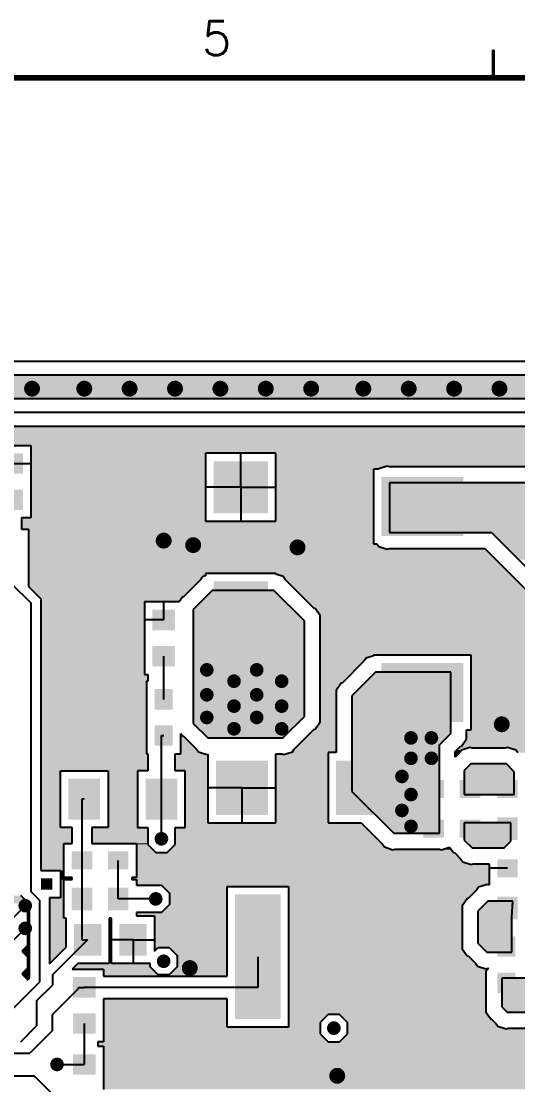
# Model space of a CAD drawing. Extents: x 295 to 953, y 10 to 290.
# Drawn here: x 694.1 to 737.9, y 196.2 to 290 of the extents above; entities that cross this region are included whole.
import ezdxf
from ezdxf.enums import TextEntityAlignment as Align

# ---------------------------------------------------------------- set-up
doc = ezdxf.new("R2010")
doc.units = 0
doc.header["$LTSCALE"] = 5
doc.header["$MEASUREMENT"] = 0
doc.layers.get('0').update_dxf_attribs({"linetype": 'CONTINUOUS', "lineweight": 25})
for name, color, linetype in [('16_COMP_GBR', 4, 'CONTINUOUS'), ('문자', 4, 'CONTINUOUS'), ('테두리', 3, 'CONTINUOUS')]:
    doc.layers.add(name, color=color, linetype=linetype)
doc.styles.get("Standard").update_dxf_attribs({"font": 'simplex.shx'})

# ---------------------------------------------------------------- blocks, each defined once
blk = doc.blocks.new('C')
at = {"layer": '테두리'}
for points, const_width in [([(258.75, 287.5), (258.75, 285)], 0.3), ([(15, 285), (15, 15), (405, 15), (405, 285), (15, 285)], 0.5)]:
    blk.add_lwpolyline(points, dxfattribs=dict(at, const_width=const_width))
at = {"layer": '문자'}
blk.add_text('5', height=3, dxfattribs=at).set_placement((234.375, 288.5), align=Align.MIDDLE)

msp = doc.modelspace()

# ---------------------------------------------------------------- linework, layer by layer
at = {"color": 7}
for points, const_width in [([(694.728, 257.6, 1), (695.428, 257.6, 1)], 0.7), ([(699.328, 257.6, 1), (700.028, 257.6, 1)], 0.7), ([(703.328, 257.6, 1), (704.028, 257.6, 1)], 0.7), ([(707.328, 257.6, 1), (708.028, 257.6, 1)], 0.7), ([(711.328, 257.6, 1), (712.028, 257.6, 1)], 0.7), ([(715.328, 257.6, 1), (716.028, 257.6, 1)], 0.7), ([(719.328, 257.6, 1), (720.028, 257.6, 1)], 0.7), ([(723.928, 257.6, 1), (724.628, 257.6, 1)], 0.7), ([(727.928, 257.6, 1), (728.628, 257.6, 1)], 0.7), ([(731.928, 257.6, 1), (732.628, 257.6, 1)], 0.7), ([(735.928, 257.6, 1), (736.628, 257.6, 1)], 0.7), ([(706.328, 244.2, 1), (707.028, 244.2, 1)], 0.7), ([(708.928, 243.8, 1), (709.628, 243.8, 1)], 0.7), ([(718.128, 243.6, 1), (718.828, 243.6, 1)], 0.7), ([(710.178, 232.8, 1), (710.778, 232.8, 1)], 0.6), ([(714.578, 232.8, 1), (715.178, 232.8, 1)], 0.6), ([(712.578, 231.8, 1), (713.178, 231.8, 1)], 0.6), ([(716.778, 231.8, 1), (717.378, 231.8, 1)], 0.6), ([(710.178, 230.6, 1), (710.778, 230.6, 1)], 0.6), ([(714.578, 230.6, 1), (715.178, 230.6, 1)], 0.6), ([(712.578, 229.6, 1), (713.178, 229.6, 1)], 0.6), ([(716.778, 229.6, 1), (717.378, 229.6, 1)], 0.6), ([(710.178, 228.6, 1), (710.778, 228.6, 1)], 0.6), ([(714.578, 228.6, 1), (715.178, 228.6, 1)], 0.6), ([(712.578, 227.6, 1), (713.178, 227.6, 1)], 0.6), ([(716.778, 227.6, 1), (717.378, 227.6, 1)], 0.6), ([(736.128, 228, 1), (736.828, 228, 1)], 0.7), ([(728.178, 226.8, 1), (728.778, 226.8, 1)], 0.6), ([(729.978, 226.8, 1), (730.578, 226.8, 1)], 0.6), ([(728.178, 225, 1), (728.778, 225, 1)], 0.6), ([(729.978, 225, 1), (730.578, 225, 1)], 0.6), ([(727.378, 223.4, 1), (727.978, 223.4, 1)], 0.6), ([(728.178, 221.8, 1), (728.778, 221.8, 1)], 0.6), ([(727.378, 220.4, 1), (727.978, 220.4, 1)], 0.6), ([(728.178, 219, 1), (728.778, 219, 1)], 0.6), ([(706.178, 217.9, 1), (706.778, 217.9, 1)], 0.6), ([(705.678, 212.6, 1), (706.278, 212.6, 1)], 0.6), ([(694.178, 212, 1), (694.778, 212, 1)], 0.6), ([(694.178, 210, 1), (694.778, 210, 1)], 0.6), ([(706.378, 207.1, 1), (706.978, 207.1, 1)], 0.6), ([(708.628, 206.5, 1), (709.328, 206.5, 1)], 0.7), ([(721.378, 201.2, 1), (721.978, 201.2, 1)], 0.6), ([(696.978, 198, 1), (697.578, 198, 1)], 0.6), ([(721.628, 197, 1), (722.328, 197, 1)], 0.7)]:
    msp.add_lwpolyline(points, format="xyb", close=True, dxfattribs=dict(at, const_width=const_width))
for points in [[(694.278, 251.9), (694.278, 250.1), (692.278, 251.9), (692.278, 250.1)], [(715.878, 251.2), (715.878, 246.6), (711.078, 251.2), (711.078, 246.6)], [(733.078, 249.8), (733.078, 244.6), (725.878, 249.8), (725.878, 244.6)], [(694.278, 248.7), (694.278, 246.9), (692.278, 248.7), (692.278, 246.9)], [(715.878, 240.6), (715.878, 236), (711.078, 240.6), (711.078, 236)], [(707.678, 238.1), (707.678, 236.3), (705.678, 238.1), (705.678, 236.3)], [(707.678, 234.9), (707.678, 233.1), (705.678, 234.9), (705.678, 233.1)], [(733.078, 233.4), (733.078, 228.2), (725.878, 233.4), (725.878, 228.2)], [(707.478, 231.1), (707.478, 229.3), (705.878, 231.1), (705.878, 229.3)], [(707.478, 227.9), (707.478, 226.1), (705.878, 227.9), (705.878, 226.1)], [(715.878, 224.8), (715.878, 220), (711.278, 224.8), (711.278, 220)], [(726.478, 224.8), (726.478, 220), (721.878, 224.8), (721.878, 220)], [(701.078, 223.2), (701.078, 219.6), (698.278, 223.2), (698.278, 219.6)], [(707.878, 223.2), (707.878, 219.6), (705.078, 223.2), (705.078, 219.6)], [(731.378, 223.1), (731.378, 221.5), (729.578, 223.1), (729.578, 221.5)], [(734.578, 223.1), (734.578, 221.5), (732.778, 223.1), (732.778, 221.5)], [(737.878, 223.1), (737.878, 221.5), (736.078, 223.1), (736.078, 221.5)], [(731.378, 219.6), (731.378, 218), (729.578, 219.6), (729.578, 218)], [(734.578, 219.6), (734.578, 218), (732.778, 219.6), (732.778, 218)], [(737.878, 219.8), (737.878, 217.8), (736.078, 219.8), (736.078, 217.8)], [(700.378, 216.8), (700.378, 215.2), (698.578, 216.8), (698.578, 215.2)], [(703.578, 216.8), (703.578, 215.2), (701.778, 216.8), (701.778, 215.2)], [(737.878, 216.1), (737.878, 214.5), (736.078, 216.1), (736.078, 214.5)], [(700.378, 213.6), (700.378, 211.6), (698.578, 213.6), (698.578, 211.6)], [(703.578, 213.6), (703.578, 211.6), (701.778, 213.6), (701.778, 211.6)], [(716.978, 213), (716.978, 202), (712.978, 213), (712.978, 202)], [(737.878, 212.8), (737.878, 210.8), (736.078, 212.8), (736.078, 210.8)], [(701.178, 210.4), (701.178, 207.6), (698.778, 210.4), (698.778, 207.6)], [(705.178, 210.4), (705.178, 207.6), (702.778, 210.4), (702.778, 207.6)], [(737.678, 209.3), (737.678, 207.5), (736.078, 209.3), (736.078, 207.5)], [(700.678, 205.7), (700.678, 203.9), (698.678, 205.7), (698.678, 203.9)], [(737.678, 206.1), (737.678, 204.3), (736.078, 206.1), (736.078, 204.3)], [(700.678, 202.5), (700.678, 200.7), (698.678, 202.5), (698.678, 200.7)], [(700.678, 198.9), (700.678, 197.1), (698.678, 198.9), (698.678, 197.1)]]:
    msp.add_solid(points, dxfattribs=at)
at = {"layer": '16_COMP_GBR', "color": 7}
for p, q in [((807.478, 260), (557.478, 260)), ((790.896, 258.8), (574.56, 258.8)), ((772.376, 256.7), (582.98, 256.7)), ((771.878, 255.5), (583.478, 255.5)), ((583.976, 254.3), (771.38, 254.3)), ((691.578, 252.6), (694.978, 252.6)), ((694.978, 252.6), (694.978, 246.2)), ((710.378, 251.9), (710.378, 245.9)), ((716.578, 251.9), (710.378, 251.9)), ((713.478, 248.9), (713.478, 251.9)), ((716.578, 245.9), (716.578, 251.9)), ((693.278, 251), (694.978, 251)), ((725.178, 250.5), (725.178, 243.9)), ((725.622, 250.5), (725.178, 250.5)), ((725.636, 250.52), (725.622, 250.5)), ((726.378, 250.762), (725.636, 250.52)), ((726.568, 250.7), (726.378, 250.762)), ((738.988, 250.7), (726.568, 250.7)), ((713.478, 248.9), (710.378, 248.9)), ((713.478, 248.9), (713.478, 245.9)), ((713.478, 248.9), (716.578, 248.9)), ((726.578, 249.3), (726.578, 244.9)), ((739.096, 249.3), (726.578, 249.3)), ((694.154, 246.2), (694.154, 245.2)), ((694.978, 246.2), (694.154, 246.2)), ((710.378, 245.9), (716.578, 245.9)), ((694.154, 245.2), (694.778, 245.2)), ((694.778, 245.2), (694.778, 240.138)), ((726.578, 244.9), (735.56, 244.9)), ((735.56, 244.9), (740.578, 239.882)), ((725.178, 243.9), (725.476, 243.9)), ((725.476, 243.9), (725.636, 243.68)), ((725.636, 243.68), (726.378, 243.438)), ((726.378, 243.438), (726.568, 243.5)), ((726.568, 243.5), (734.98, 243.5)), ((734.98, 243.5), (739.178, 239.302)), ((710.378, 241.1), (710.136, 241.02)), ((710.378, 241.3), (710.378, 241.1)), ((716.578, 241.3), (710.378, 241.3)), ((716.578, 241.23), (716.578, 241.3)), ((717.22, 241.02), (716.578, 241.23)), ((693.278, 240.4), (694.978, 238.7)), ((694.778, 240.138), (695.854, 239.062)), ((709.964, 240.782), (708.434, 239.252)), ((710.136, 241.02), (709.964, 240.782)), ((717.394, 240.782), (717.22, 241.02)), ((719.924, 238.252), (717.394, 240.782)), ((708.336, 239.22), (708.03, 238.8)), ((708.434, 239.252), (708.336, 239.22)), ((710.96, 239.8), (709.278, 238.118)), ((716.396, 239.8), (710.96, 239.8)), ((719.078, 237.118), (716.396, 239.8)), ((694.978, 238.7), (694.978, 213.25)), ((695.854, 239.062), (695.854, 215.1)), ((704.978, 238.8), (704.978, 232.4)), ((708.03, 238.8), (704.978, 238.8)), ((706.678, 237.2), (706.678, 238.8)), ((720.02, 238.22), (719.924, 238.252)), ((709.278, 238.118), (709.278, 228.082)), ((720.478, 237.59), (720.02, 238.22)), ((720.478, 228.21), (720.478, 237.59)), ((706.678, 237.2), (704.978, 237.2)), ((719.078, 228.682), (719.078, 237.118)), ((706.678, 230.2), (706.678, 234)), ((724.364, 233.582), (722.434, 231.652)), ((724.536, 233.82), (724.364, 233.582)), ((725.178, 234.03), (724.536, 233.82)), ((725.178, 234.1), (725.178, 234.03)), ((733.778, 234.1), (725.178, 234.1)), ((733.778, 227.5), (733.778, 234.1)), ((725.36, 232.6), (723.278, 230.518)), ((731.978, 232.6), (725.36, 232.6)), ((731.978, 227.182), (731.978, 232.6)), ((704.978, 232.4), (705.278, 232.4)), ((705.178, 231.8), (705.178, 225.4)), ((705.278, 231.8), (705.178, 231.8)), ((705.278, 232.4), (705.278, 231.8)), ((722.336, 231.62), (721.878, 230.99)), ((721.878, 230.99), (721.878, 225.5)), ((722.434, 231.652), (722.336, 231.62)), ((723.278, 230.518), (723.278, 222.082)), ((709.278, 228.082), (710.56, 226.8)), ((717.196, 226.8), (719.078, 228.682)), ((720.02, 227.58), (720.478, 228.21)), ((706.478, 227), (706.678, 227)), ((706.478, 221.4), (706.478, 227)), ((708.178, 227.198), (708.336, 226.98)), ((708.178, 225.4), (708.178, 227.198)), ((708.336, 226.98), (708.434, 226.948)), ((718.192, 225.818), (719.924, 227.548)), ((719.924, 227.548), (720.02, 227.58)), ((730.978, 226.182), (731.978, 227.182)), ((733.378, 227.5), (733.778, 227.5)), ((733.378, 226.71), (733.378, 227.5)), ((708.434, 226.948), (709.564, 225.818)), ((710.56, 226.8), (717.196, 226.8)), ((730.978, 218.4), (730.978, 226.182)), ((732.378, 225.602), (732.824, 226.048)), ((732.824, 226.048), (732.92, 226.08)), ((732.92, 226.08), (733.378, 226.71)), ((705.178, 225.4), (705.278, 225.4)), ((705.278, 225.4), (705.278, 223.9)), ((707.678, 225.4), (708.178, 225.4)), ((707.678, 223.9), (707.678, 225.4)), ((709.564, 225.818), (709.736, 225.58)), ((709.736, 225.58), (710.478, 225.338)), ((710.478, 225.338), (710.578, 225.37)), ((710.578, 225.37), (710.578, 219.3)), ((716.578, 225.4), (717.088, 225.4)), ((716.578, 219.3), (716.578, 225.4)), ((717.088, 225.4), (717.278, 225.338)), ((717.278, 225.338), (718.02, 225.58)), ((718.02, 225.58), (718.192, 225.818)), ((721.178, 225.5), (721.178, 219.3)), ((721.878, 225.5), (721.178, 225.5)), ((732.378, 225.098), (732.378, 225.602)), ((732.764, 225.482), (732.378, 225.098)), ((732.936, 225.72), (732.764, 225.482)), ((733.678, 225.962), (732.936, 225.72)), ((733.868, 225.9), (733.678, 225.962)), ((736.788, 225.9), (733.868, 225.9)), ((736.978, 225.962), (736.788, 225.9)), ((737.72, 225.72), (736.978, 225.962)), ((737.894, 225.482), (737.72, 225.72)), ((733.76, 224.5), (733.178, 223.918)), ((736.896, 224.5), (733.76, 224.5)), ((737.578, 223.818), (736.896, 224.5)), ((697.578, 223.9), (701.778, 223.9)), ((697.578, 218.9), (697.578, 223.9)), ((701.778, 223.9), (701.778, 218.9)), ((704.378, 223.9), (704.378, 218.9)), ((705.278, 223.9), (704.378, 223.9)), ((708.578, 223.9), (707.678, 223.9)), ((708.578, 218.9), (708.578, 223.9)), ((733.178, 223.918), (733.178, 221.8)), ((737.578, 221.8), (737.578, 223.818)), ((713.578, 222.4), (710.578, 222.4)), ((713.578, 222.4), (713.578, 219.3)), ((713.578, 222.4), (716.578, 222.4)), ((699.678, 221.4), (699.478, 221.4)), ((699.478, 221.4), (699.478, 216)), ((706.478, 217.9), (706.478, 221.4)), ((723.278, 222.082), (726.96, 218.4)), ((733.178, 221.8), (737.578, 221.8)), ((698.602, 218.9), (697.578, 218.9)), ((698.602, 217.5), (698.602, 218.9)), ((700.354, 218.9), (700.354, 217.5)), ((701.778, 218.9), (700.354, 218.9)), ((704.378, 218.9), (705.278, 218.9)), ((705.278, 218.9), (705.278, 217.402)), ((707.678, 218.9), (708.578, 218.9)), ((707.678, 217.402), (707.678, 218.9)), ((710.578, 219.3), (716.578, 219.3)), ((721.178, 219.3), (724.08, 219.3)), ((724.08, 219.3), (725.964, 217.418)), ((733.178, 219.3), (733.178, 217.782)), ((737.278, 219.3), (733.178, 219.3)), ((737.278, 217.682), (737.278, 219.3)), ((726.96, 218.4), (730.978, 218.4)), ((733.178, 217.782), (733.86, 217.1)), ((736.696, 217.1), (737.278, 217.682)), ((697.878, 217.5), (698.602, 217.5)), ((697.878, 214.5), (697.878, 217.5)), ((700.354, 217.5), (704.278, 217.5)), ((704.278, 217.5), (704.278, 214.5)), ((705.278, 217.402), (705.98, 216.7)), ((705.98, 216.7), (706.976, 216.7)), ((706.976, 216.7), (707.678, 217.402)), ((725.964, 217.418), (726.136, 217.18)), ((726.136, 217.18), (726.878, 216.938)), ((726.878, 216.938), (727.068, 217)), ((727.068, 217), (730.988, 217)), ((730.988, 217), (731.178, 216.938)), ((731.178, 216.938), (731.882, 217.168)), ((731.882, 217.168), (732.236, 216.68)), ((732.236, 216.68), (732.334, 216.648)), ((733.86, 217.1), (736.696, 217.1)), ((699.478, 216), (699.478, 212.6)), ((702.678, 212.6), (702.678, 216)), ((732.334, 216.648), (732.864, 216.118)), ((732.864, 216.118), (733.036, 215.88)), ((733.036, 215.88), (733.778, 215.638)), ((695.854, 215.1), (697.578, 215.1)), ((697.578, 215.1), (697.578, 212.7)), ((733.778, 215.638), (733.968, 215.7)), ((733.968, 215.7), (735.378, 215.7)), ((735.378, 215.7), (735.378, 213.8)), ((736.978, 215.3), (735.378, 215.3)), ((698.602, 214.5), (697.878, 214.5)), ((697.878, 214.3), (698.602, 214.3)), ((697.878, 210.9), (697.878, 214.3)), ((698.602, 214.3), (698.602, 214.5)), ((703.878, 214.5), (703.878, 214.3)), ((704.278, 214.5), (703.878, 214.5)), ((703.878, 214.3), (704.278, 214.3)), ((704.278, 214.3), (704.278, 213.8)), ((735.178, 213.862), (734.436, 213.62)), ((735.368, 213.8), (735.178, 213.862)), ((695.728, 212.5), (694.978, 213.25)), ((704.278, 213.8), (706.476, 213.8)), ((706.476, 213.8), (707.178, 213.098)), ((707.178, 213.098), (707.178, 212.102)), ((712.278, 213.7), (717.678, 213.7)), ((712.278, 205.8), (712.278, 213.7)), ((717.678, 213.7), (717.678, 201.3)), ((734.264, 213.382), (733.534, 212.652)), ((734.436, 213.62), (734.264, 213.382)), ((735.378, 213.8), (735.368, 213.8)), ((693.478, 211), (694.478, 212)), ((693.976, 212.2), (694.678, 211.498)), ((694.852, 212.138), (694.102, 212.888)), ((694.852, 205.612), (694.852, 212.138)), ((695.728, 212.5), (695.728, 205.25)), ((696.604, 212.7), (696.604, 206.862)), ((697.578, 212.7), (696.604, 212.7)), ((699.478, 212.6), (699.478, 209)), ((705.978, 212.6), (702.678, 212.6)), ((707.178, 212.102), (706.476, 211.4)), ((733.436, 212.62), (732.978, 211.99)), ((732.978, 211.99), (732.978, 208.21)), ((733.534, 212.652), (733.436, 212.62)), ((735.26, 212.4), (734.378, 211.518)), ((737.466, 212.4), (735.26, 212.4)), ((737.378, 211.006), (737.466, 212.4)), ((694.678, 211.498), (694.678, 210.504)), ((704.278, 211.4), (704.278, 211.1)), ((706.476, 211.4), (704.278, 211.4)), ((704.278, 211.1), (705.878, 211.1)), ((705.878, 211.1), (705.878, 207.998)), ((734.378, 211.518), (734.378, 208.682)), ((694.678, 210.504), (694.176, 210)), ((698.078, 210.9), (697.878, 210.9)), ((698.078, 208.338), (698.078, 210.9)), ((701.878, 210.9), (701.878, 206.9)), ((702.078, 210.9), (701.878, 210.9)), ((702.078, 206.9), (702.078, 210.9)), ((737.378, 207.9), (737.378, 211.006)), ((693.478, 209), (694.478, 210)), ((694.176, 210), (694.678, 209.498)), ((694.678, 209.498), (694.678, 208.504)), ((694.678, 208.504), (694.176, 208)), ((696.604, 206.862), (698.078, 208.338)), ((699.978, 209), (696.878, 205.9)), ((699.478, 209), (699.978, 209)), ((703.978, 209), (702.078, 209)), ((703.978, 209), (703.978, 206.9)), ((703.978, 209), (705.878, 209)), ((705.878, 207.998), (706.18, 208.3)), ((706.18, 208.3), (707.176, 208.3)), ((707.176, 208.3), (707.878, 207.598)), ((734.378, 208.682), (735.16, 207.9)), ((694.176, 208), (694.678, 207.498)), ((694.678, 207.498), (694.678, 206.504)), ((707.878, 207.598), (707.878, 206.602)), ((714.978, 207.5), (714.978, 204.8)), ((732.978, 208.21), (733.436, 207.58)), ((733.436, 207.58), (733.534, 207.548)), ((733.534, 207.548), (734.164, 206.918)), ((735.16, 207.9), (737.378, 207.9)), ((694.678, 206.504), (694.176, 206)), ((699.116, 206.9), (698.616, 206.4)), ((698.616, 206.4), (701.378, 206.4)), ((701.878, 206.9), (699.116, 206.9)), ((701.378, 206.4), (701.378, 205.8)), ((705.478, 206.9), (702.078, 206.9)), ((705.478, 206.602), (705.478, 206.9)), ((706.18, 205.9), (705.478, 206.602)), ((707.878, 206.602), (707.176, 205.9)), ((734.164, 206.918), (734.336, 206.68)), ((734.336, 206.68), (735.078, 206.438)), ((735.304, 206.5), (735.078, 206.19)), ((735.078, 206.438), (735.268, 206.5)), ((735.268, 206.5), (735.304, 206.5)), ((694.176, 206), (694.678, 205.498)), ((694.678, 205.438), (694.852, 205.612)), ((694.678, 205.498), (694.678, 205.438)), ((696.878, 205.9), (696.878, 205)), ((701.378, 205.8), (712.278, 205.8)), ((707.176, 205.9), (706.18, 205.9)), ((735.078, 206.19), (735.078, 202.61)), ((736.478, 205.6), (736.478, 203.082)), ((740.478, 205.6), (736.478, 205.6)), ((693.478, 203), (695.728, 205.25)), ((695.478, 203.6), (696.878, 205)), ((699.178, 204.7), (696.878, 202.4)), ((699.178, 204.8), (699.678, 204.8)), ((699.178, 204.7), (699.178, 204.8)), ((714.978, 204.8), (699.678, 204.8)), ((695.478, 203.6), (695.478, 201.4)), ((701.378, 203.8), (701.378, 200)), ((712.278, 203.8), (701.378, 203.8)), ((712.278, 201.3), (712.278, 203.8)), ((735.078, 202.61), (735.536, 201.98)), ((736.478, 203.082), (736.96, 202.6)), ((736.96, 202.6), (739.796, 202.6)), ((696.878, 201), (696.878, 202.4)), ((721.18, 202.4), (720.478, 201.698)), ((720.478, 201.698), (720.478, 200.702)), ((722.176, 202.4), (721.18, 202.4)), ((722.878, 201.698), (722.176, 202.4)), ((722.878, 200.702), (722.878, 201.698)), ((735.536, 201.98), (735.634, 201.948)), ((735.634, 201.948), (735.964, 201.618)), ((694.078, 200), (695.478, 201.4)), ((696.878, 201), (694.878, 199)), ((699.678, 201.6), (699.678, 198)), ((717.678, 201.3), (712.278, 201.3)), ((735.964, 201.618), (736.136, 201.38)), ((736.136, 201.38), (736.878, 201.138)), ((736.878, 201.138), (737.068, 201.2)), ((737.068, 201.2), (739.688, 201.2)), ((700.878, 200), (700.878, 199.6)), ((701.378, 200), (700.878, 200)), ((720.478, 200.702), (721.18, 200)), ((721.18, 200), (722.176, 200)), ((722.176, 200), (722.878, 200.702)), ((693.478, 199), (694.878, 199)), ((700.878, 199.6), (701.378, 199.6)), ((701.378, 199.6), (701.378, 195.8)), ((697.278, 198), (699.678, 198)), ((693.478, 197), (695.278, 197)), ((697.478, 194.8), (695.278, 197))]:
    msp.add_line(p, q, dxfattribs=at)
for points in [[(573.178, 257.418), (574.56, 258.8), (792.278, 257.418), (790.896, 258.8)], [(574.56, 258.8), (574.56, 258.8), (772.376, 258.8), (574.56, 258.8)], [(572.678, 256.918), (573.178, 257.418), (792.278, 256.918), (792.278, 257.418)], [(572.678, 256.7), (572.678, 256.918), (792.278, 256.7), (792.278, 256.918)], [(572.678, 256.7), (572.678, 256.7), (582.98, 256.7), (772.376, 256.7)], [(583.176, 253.5), (583.976, 254.3), (772.18, 253.5), (771.38, 254.3)], [(582.276, 252.6), (583.176, 253.5), (753.278, 252.6), (753.278, 253.5)], [(583.176, 253.5), (583.176, 253.5), (753.278, 253.5), (757.478, 253.5)], [(582.276, 252.6), (582.276, 252.6), (691.578, 252.6), (694.978, 252.6)], [(694.978, 251.9), (694.978, 252.6), (744.978, 251.9), (744.978, 252.6)], [(694.978, 252.6), (694.978, 252.6), (744.978, 252.6), (748.378, 252.6)], [(694.978, 246.2), (694.978, 251.9), (710.378, 246.2), (710.378, 251.9)], [(694.978, 251.9), (694.978, 251.9), (710.378, 251.9), (716.578, 251.9)], [(716.578, 250.762), (716.578, 251.9), (744.978, 250.762), (744.978, 251.9)], [(716.578, 250.52), (716.578, 250.762), (725.636, 250.52), (726.378, 250.762)], [(716.578, 250.5), (716.578, 250.52), (725.622, 250.5), (725.636, 250.52)], [(716.578, 245.9), (716.578, 250.5), (725.178, 245.9), (725.178, 250.5)], [(716.578, 250.5), (716.578, 250.5), (725.178, 250.5), (725.622, 250.5)], [(726.568, 250.7), (726.378, 250.762), (738.988, 250.7), (739.178, 250.762)], [(726.578, 244.9), (726.578, 249.3), (743.494, 244.9), (739.096, 249.3)], [(726.578, 249.3), (726.578, 249.3), (739.096, 249.3), (726.578, 249.3)], [(694.154, 245.9), (694.154, 246.2), (710.378, 245.9), (710.378, 246.2)], [(694.154, 245.2), (694.154, 245.9), (725.178, 245.2), (725.178, 245.9)], [(694.778, 243.9), (694.778, 245.2), (725.178, 243.9), (725.178, 245.2)], [(736.826, 243.634), (735.56, 244.9), (744.76, 243.634), (743.494, 244.9)], [(694.778, 243.68), (694.778, 243.9), (725.636, 243.68), (725.476, 243.9)], [(694.778, 243.9), (694.778, 243.9), (725.476, 243.9), (725.178, 243.9)], [(694.778, 243.438), (694.778, 243.68), (726.378, 243.438), (725.636, 243.68)], [(694.778, 241.3), (694.778, 243.438), (737.18, 241.3), (735.042, 243.438)], [(726.378, 243.438), (726.568, 243.5), (735.042, 243.438), (734.98, 243.5)], [(726.568, 243.5), (726.568, 243.5), (734.98, 243.5), (726.568, 243.5)], [(737.942, 242.518), (736.826, 243.634), (745.878, 242.518), (744.76, 243.634)], [(694.778, 241.1), (694.778, 241.3), (710.378, 241.1), (710.378, 241.3)], [(694.778, 241.3), (694.778, 241.3), (710.378, 241.3), (716.578, 241.3)], [(694.778, 241.02), (694.778, 241.1), (710.136, 241.02), (710.378, 241.1)], [(716.578, 241.23), (716.578, 241.3), (737.25, 241.23), (737.18, 241.3)], [(717.22, 241.02), (716.578, 241.23), (737.46, 241.02), (737.25, 241.23)], [(694.778, 240.782), (694.778, 241.02), (709.964, 240.782), (710.136, 241.02)], [(694.778, 240.138), (694.778, 240.782), (709.32, 240.138), (709.964, 240.782)], [(695.664, 239.252), (694.778, 240.138), (708.434, 239.252), (709.32, 240.138)], [(717.394, 240.782), (717.22, 241.02), (737.698, 240.782), (737.46, 241.02)], [(718.874, 239.302), (717.394, 240.782), (739.178, 239.302), (737.698, 240.782)], [(695.696, 239.22), (695.664, 239.252), (708.336, 239.22), (708.434, 239.252)], [(695.854, 239.062), (695.696, 239.22), (708.22, 239.062), (708.336, 239.22)], [(709.278, 238.118), (710.96, 239.8), (718.078, 238.118), (716.396, 239.8)], [(710.96, 239.8), (710.96, 239.8), (716.396, 239.8), (710.96, 239.8)], [(719.924, 238.252), (718.874, 239.302), (739.178, 238.252), (739.178, 239.302)], [(695.854, 238.8), (695.854, 239.062), (708.03, 238.8), (708.22, 239.062)], [(695.854, 232.4), (695.854, 238.8), (704.978, 232.4), (704.978, 238.8)], [(695.854, 238.8), (695.854, 238.8), (704.978, 238.8), (708.03, 238.8)], [(720.02, 238.22), (719.924, 238.252), (739.178, 238.22), (739.178, 238.252)], [(709.278, 237.118), (709.278, 238.118), (719.078, 237.118), (718.078, 238.118)], [(720.478, 237.59), (720.02, 238.22), (739.178, 237.59), (739.178, 238.22)], [(720.478, 236.11), (720.478, 237.59), (739.178, 236.11), (739.178, 237.59)], [(709.278, 228.682), (709.278, 237.118), (719.078, 228.682), (719.078, 237.118)], [(720.478, 235.48), (720.478, 236.11), (739.636, 235.48), (739.178, 236.11)], [(720.478, 235.448), (720.478, 235.48), (739.734, 235.448), (739.636, 235.48)], [(720.478, 234.718), (720.478, 235.448), (740.464, 234.718), (739.734, 235.448)], [(720.478, 234.48), (720.478, 234.718), (740.636, 234.48), (740.464, 234.718)], [(720.478, 234.238), (720.478, 234.48), (741.378, 234.238), (740.636, 234.48)], [(720.478, 234.1), (720.478, 234.238), (745.68, 234.1), (745.542, 234.238)], [(720.478, 234.03), (720.478, 234.1), (725.178, 234.03), (725.178, 234.1)], [(720.478, 234.1), (720.478, 234.1), (725.178, 234.1), (733.778, 234.1)], [(720.478, 233.82), (720.478, 234.03), (724.536, 233.82), (725.178, 234.03)], [(720.478, 233.582), (720.478, 233.82), (724.364, 233.582), (724.536, 233.82)], [(720.478, 231.652), (720.478, 233.582), (722.434, 231.652), (724.364, 233.582)], [(733.778, 233.402), (733.778, 234.1), (746.378, 233.402), (745.68, 234.1)], [(723.278, 230.518), (725.36, 232.6), (731.978, 230.518), (731.978, 232.6)], [(725.36, 232.6), (725.36, 232.6), (731.978, 232.6), (725.36, 232.6)], [(733.778, 232.7), (733.778, 233.402), (746.378, 232.7), (746.378, 233.402)], [(733.778, 227.5), (733.778, 232.7), (741.768, 227.5), (741.768, 232.7)], [(733.778, 232.7), (733.778, 232.7), (741.768, 232.7), (746.378, 232.7)], [(695.854, 231.8), (695.854, 232.4), (705.278, 231.8), (705.278, 232.4)], [(695.854, 232.4), (695.854, 232.4), (705.278, 232.4), (704.978, 232.4)], [(695.854, 225.4), (695.854, 231.8), (705.178, 225.4), (705.178, 231.8)], [(695.854, 231.8), (695.854, 231.8), (705.178, 231.8), (705.278, 231.8)], [(720.478, 231.62), (720.478, 231.652), (722.336, 231.62), (722.434, 231.652)], [(720.478, 230.99), (720.478, 231.62), (721.878, 230.99), (722.336, 231.62)], [(720.478, 228.21), (720.478, 230.99), (721.878, 228.21), (721.878, 230.99)], [(723.278, 227.182), (723.278, 230.518), (731.978, 227.182), (731.978, 230.518)], [(709.278, 228.082), (709.278, 228.682), (718.478, 228.082), (719.078, 228.682)], [(710.56, 226.8), (709.278, 228.082), (717.196, 226.8), (718.478, 228.082)], [(720.02, 227.58), (720.478, 228.21), (721.878, 227.58), (721.878, 228.21)], [(708.178, 226.98), (708.178, 227.198), (708.336, 226.98), (708.178, 227.198)], [(708.178, 226.948), (708.178, 226.98), (708.434, 226.948), (708.336, 226.98)], [(718.192, 225.818), (719.924, 227.548), (721.878, 225.818), (721.878, 227.548)], [(719.924, 227.548), (720.02, 227.58), (721.878, 227.548), (721.878, 227.58)], [(723.278, 226.182), (723.278, 227.182), (730.978, 226.182), (731.978, 227.182)], [(733.378, 227.3), (733.378, 227.5), (741.768, 227.3), (741.768, 227.5)], [(733.378, 226.71), (733.378, 227.3), (744.608, 226.71), (744.608, 227.3)], [(733.378, 227.3), (733.378, 227.3), (744.608, 227.3), (741.768, 227.3)], [(708.178, 225.818), (708.178, 226.948), (709.564, 225.818), (708.434, 226.948)], [(723.278, 222.082), (723.278, 226.182), (730.978, 222.082), (730.978, 226.182)], [(732.738, 225.962), (732.824, 226.048), (745.032, 225.962), (744.946, 226.048)], [(732.824, 226.048), (732.92, 226.08), (744.946, 226.048), (744.914, 226.08)], [(732.92, 226.08), (733.142, 226.386), (744.914, 226.08), (744.608, 226.386)], [(733.142, 226.386), (733.378, 226.71), (744.608, 226.386), (744.608, 226.71)], [(695.854, 223.9), (695.854, 225.4), (705.278, 223.9), (705.278, 225.4)], [(695.854, 225.4), (695.854, 225.4), (705.278, 225.4), (705.178, 225.4)], [(707.678, 225.338), (707.678, 225.4), (710.478, 225.338), (710.287, 225.4)], [(707.678, 223.9), (707.678, 225.338), (710.578, 223.9), (710.578, 225.338)], [(708.178, 225.58), (708.178, 225.818), (709.736, 225.58), (709.564, 225.818)], [(708.178, 225.4), (708.178, 225.58), (710.287, 225.4), (709.736, 225.58)], [(710.478, 225.338), (710.578, 225.37), (710.578, 225.338), (710.578, 225.37)], [(716.578, 225.338), (716.578, 225.4), (717.278, 225.338), (717.088, 225.4)], [(716.578, 219.3), (716.578, 225.338), (721.178, 219.3), (721.178, 225.338)], [(717.278, 225.338), (717.774, 225.5), (721.178, 225.338), (721.178, 225.5)], [(717.774, 225.5), (718.02, 225.58), (721.878, 225.5), (721.878, 225.58)], [(717.774, 225.5), (717.774, 225.5), (721.178, 225.5), (721.878, 225.5)], [(718.02, 225.58), (718.192, 225.818), (721.878, 225.58), (721.878, 225.818)], [(732.378, 225.602), (732.496, 225.72), (732.85, 225.602), (732.936, 225.72)], [(732.378, 225.482), (732.378, 225.602), (732.764, 225.482), (732.85, 225.602)], [(732.378, 225.098), (732.378, 225.482), (732.378, 225.098), (732.764, 225.482)], [(732.496, 225.72), (732.738, 225.962), (732.936, 225.72), (733.678, 225.962)], [(733.868, 225.9), (733.678, 225.962), (736.788, 225.9), (736.978, 225.962)], [(737.72, 225.72), (736.978, 225.962), (745.274, 225.72), (745.032, 225.962)], [(737.894, 225.482), (737.72, 225.72), (745.512, 225.482), (745.274, 225.72)], [(733.178, 223.918), (733.76, 224.5), (737.478, 223.918), (736.896, 224.5)], [(733.76, 224.5), (733.76, 224.5), (736.896, 224.5), (733.76, 224.5)], [(695.854, 218.9), (695.854, 223.9), (697.578, 218.9), (697.578, 223.9)], [(695.854, 223.9), (695.854, 223.9), (697.578, 223.9), (701.778, 223.9)], [(701.778, 218.9), (701.778, 223.9), (704.378, 218.9), (704.378, 223.9)], [(701.778, 223.9), (701.778, 223.9), (704.378, 223.9), (705.278, 223.9)], [(708.578, 219.3), (708.578, 223.9), (710.578, 219.3), (710.578, 223.9)], [(733.178, 223.818), (733.178, 223.918), (737.578, 223.818), (737.478, 223.918)], [(733.178, 221.8), (733.178, 223.818), (737.578, 221.8), (737.578, 223.818)], [(726.96, 218.4), (723.278, 222.082), (730.978, 218.4), (730.978, 222.082)], [(695.854, 217.5), (695.854, 218.9), (698.602, 217.5), (698.602, 218.9)], [(695.854, 218.9), (695.854, 218.9), (698.602, 218.9), (697.578, 218.9)], [(700.354, 217.5), (700.354, 218.9), (705.278, 217.5), (705.278, 218.9)], [(700.354, 218.9), (700.354, 218.9), (705.278, 218.9), (704.453, 218.9)], [(700.354, 218.9), (700.483, 218.9), (704.453, 218.9), (704.378, 218.9)], [(707.678, 217.418), (707.678, 218.9), (725.964, 217.418), (724.48, 218.9)], [(708.578, 218.9), (708.578, 219.3), (724.48, 218.9), (724.08, 219.3)], [(708.578, 219.3), (708.578, 219.3), (722.176, 219.3), (721.268, 219.3)], [(710.578, 219.3), (711.123, 219.3), (721.268, 219.3), (721.178, 219.3)], [(733.178, 217.782), (733.178, 219.3), (737.278, 217.782), (737.278, 219.3)], [(733.178, 219.3), (733.178, 219.3), (737.278, 219.3), (733.178, 219.3)], [(733.278, 217.682), (733.178, 217.782), (737.278, 217.682), (737.278, 217.782)], [(733.86, 217.1), (733.278, 217.682), (736.696, 217.1), (737.278, 217.682)], [(695.854, 215.1), (695.854, 217.5), (697.878, 215.1), (697.878, 217.5)], [(695.854, 217.5), (695.854, 217.5), (697.878, 217.5), (698.602, 217.5)], [(704.278, 217.402), (704.278, 217.5), (705.278, 217.402), (705.278, 217.5)], [(704.278, 216.7), (704.278, 217.402), (705.98, 216.7), (705.278, 217.402)], [(704.278, 216.68), (704.278, 216.7), (732.236, 216.68), (732.221, 216.7)], [(704.278, 216.648), (704.278, 216.68), (732.334, 216.648), (732.236, 216.68)], [(706.976, 216.7), (707.214, 216.938), (732.221, 216.7), (732.048, 216.938)], [(707.214, 216.938), (707.456, 217.18), (726.878, 216.938), (726.136, 217.18)], [(707.456, 217.18), (707.678, 217.402), (726.136, 217.18), (725.975, 217.402)], [(707.678, 217.402), (707.678, 217.418), (725.975, 217.402), (725.964, 217.418)], [(726.878, 216.938), (727.068, 217), (731.178, 216.938), (730.988, 217)], [(731.178, 216.938), (731.882, 217.168), (732.048, 216.938), (731.882, 217.168)], [(704.278, 216.118), (704.278, 216.648), (732.864, 216.118), (732.334, 216.648)], [(704.278, 215.88), (704.278, 216.118), (733.036, 215.88), (732.864, 216.118)], [(704.278, 215.638), (704.278, 215.88), (733.778, 215.638), (733.036, 215.88)], [(697.578, 214.5), (697.578, 215.1), (697.878, 214.5), (697.878, 215.1)], [(704.278, 214.5), (704.278, 215.638), (735.378, 214.5), (735.378, 215.638)], [(733.778, 215.638), (733.967, 215.7), (735.378, 215.638), (735.378, 215.7)], [(733.967, 215.7), (733.968, 215.7), (735.378, 215.7), (733.968, 215.7)], [(695.878, 213.4), (695.878, 214.4), (696.878, 213.4), (696.878, 214.4)], [(695.878, 214.4), (695.878, 214.4), (696.878, 214.4), (695.878, 214.4)], [(697.578, 214.3), (697.578, 214.5), (698.602, 214.3), (698.602, 214.5)], [(697.578, 214.5), (697.578, 214.5), (698.602, 214.5), (697.878, 214.5)], [(697.578, 212.7), (697.578, 214.3), (697.878, 212.7), (697.878, 214.3)], [(697.578, 214.3), (697.578, 214.3), (697.878, 214.3), (698.602, 214.3)], [(703.878, 214.3), (703.878, 214.5), (735.378, 214.3), (735.378, 214.5)], [(704.278, 213.862), (704.278, 214.3), (735.378, 213.862), (735.378, 214.3)], [(704.278, 213.8), (704.278, 213.862), (734.988, 213.8), (735.178, 213.862)], [(735.368, 213.8), (735.178, 213.862), (735.378, 213.8), (735.378, 213.862)], [(706.476, 213.8), (704.278, 213.8), (734.987, 213.8), (734.988, 213.8)], [(706.576, 213.7), (706.476, 213.8), (734.681, 213.7), (734.987, 213.8)], [(707.178, 213.098), (706.576, 213.7), (712.278, 213.098), (712.278, 213.7)], [(706.576, 213.7), (706.576, 213.7), (712.278, 213.7), (717.678, 213.7)], [(707.178, 212.102), (707.178, 213.098), (712.278, 212.102), (712.278, 213.098)], [(717.678, 213.62), (717.678, 213.7), (734.436, 213.62), (734.681, 213.7)], [(717.678, 213.382), (717.678, 213.62), (734.264, 213.382), (734.436, 213.62)], [(717.678, 212.652), (717.678, 213.382), (733.534, 212.652), (734.264, 213.382)], [(687.354, 212.2), (687.354, 212.888), (694.79, 212.2), (694.102, 212.888)], [(694.038, 212.138), (693.976, 212.2), (694.852, 212.138), (694.79, 212.2)], [(694.678, 211.498), (694.038, 212.138), (694.852, 211.498), (694.852, 212.138)], [(696.604, 210.9), (696.604, 212.7), (697.878, 210.9), (697.878, 212.7)], [(706.476, 211.4), (707.178, 212.102), (712.278, 211.4), (712.278, 212.102)], [(717.678, 212.62), (717.678, 212.652), (733.436, 212.62), (733.534, 212.652)], [(717.678, 211.99), (717.678, 212.62), (732.978, 211.99), (733.436, 212.62)], [(717.678, 208.21), (717.678, 211.99), (732.978, 208.21), (732.978, 211.99)], [(734.378, 211.518), (735.26, 212.4), (737.41, 211.518), (737.466, 212.4)], [(735.26, 212.4), (735.26, 212.4), (737.466, 212.4), (735.26, 212.4)], [(694.678, 210.504), (694.678, 211.498), (694.852, 210.504), (694.852, 211.498)], [(704.278, 211.1), (704.278, 211.4), (712.278, 211.1), (712.278, 211.4)], [(705.878, 208.3), (705.878, 211.1), (712.278, 208.3), (712.278, 211.1)], [(734.378, 211.006), (734.378, 211.518), (737.378, 211.006), (737.41, 211.518)], [(694.176, 210), (694.678, 210.504), (694.852, 210), (694.852, 210.504)], [(696.604, 208.338), (696.604, 210.9), (698.078, 208.338), (698.078, 210.9)], [(696.604, 210.9), (696.604, 210.9), (698.078, 210.9), (697.878, 210.9)], [(701.878, 206.9), (701.878, 210.9), (702.078, 206.9), (702.078, 210.9)], [(701.878, 210.9), (701.878, 210.9), (702.078, 210.9), (701.878, 210.9)], [(734.378, 208.682), (734.378, 211.006), (737.378, 208.682), (737.378, 211.006)], [(694.678, 209.498), (694.176, 210), (694.852, 209.498), (694.852, 210)], [(694.678, 208.504), (694.678, 209.498), (694.852, 208.504), (694.852, 209.498)], [(694.176, 208), (694.678, 208.504), (694.852, 208), (694.852, 208.504)], [(696.604, 206.862), (696.604, 208.338), (696.604, 206.862), (698.078, 208.338)], [(705.878, 207.998), (705.878, 208.3), (705.878, 207.998), (706.18, 208.3)], [(705.878, 208.3), (705.878, 208.3), (706.18, 208.3), (707.176, 208.3)], [(707.878, 207.598), (707.176, 208.3), (712.278, 207.598), (712.278, 208.3)], [(735.16, 207.9), (734.378, 208.682), (737.378, 207.9), (737.378, 208.682)], [(694.678, 207.498), (694.176, 208), (694.852, 207.498), (694.852, 208)], [(694.678, 206.504), (694.678, 207.498), (694.852, 206.504), (694.852, 207.498)], [(707.878, 206.602), (707.878, 207.598), (712.278, 206.602), (712.278, 207.598)], [(717.678, 207.58), (717.678, 208.21), (733.436, 207.58), (732.978, 208.21)], [(717.678, 207.548), (717.678, 207.58), (733.534, 207.548), (733.436, 207.58)], [(717.678, 206.918), (717.678, 207.548), (734.164, 206.918), (733.534, 207.548)], [(694.176, 206), (694.678, 206.504), (694.852, 206), (694.852, 206.504)], [(698.616, 206.4), (698.818, 206.602), (705.679, 206.4), (705.478, 206.602)], [(701.378, 206.4), (698.616, 206.4), (705.68, 206.4), (705.679, 206.4)], [(698.818, 206.602), (699.116, 206.9), (705.478, 206.602), (705.478, 206.9)], [(699.116, 206.9), (699.116, 206.9), (705.478, 206.9), (702.078, 206.9)], [(701.378, 205.9), (701.378, 206.4), (706.18, 205.9), (705.68, 206.4)], [(707.176, 205.9), (707.878, 206.602), (712.278, 205.9), (712.278, 206.602)], [(717.678, 206.68), (717.678, 206.918), (734.336, 206.68), (734.164, 206.918)], [(717.678, 206.438), (717.678, 206.68), (735.078, 206.438), (734.336, 206.68)], [(717.678, 206.19), (717.678, 206.438), (735.078, 206.19), (735.258, 206.438)], [(735.078, 206.438), (735.267, 206.5), (735.258, 206.438), (735.304, 206.5)], [(735.267, 206.5), (735.268, 206.5), (735.304, 206.5), (735.268, 206.5)], [(694.564, 205.612), (694.176, 206), (694.852, 205.612), (694.852, 206)], [(694.678, 205.498), (694.564, 205.612), (694.737, 205.498), (694.852, 205.612)], [(694.678, 205.438), (694.678, 205.498), (694.678, 205.438), (694.737, 205.498)], [(701.378, 205.8), (701.378, 205.9), (712.278, 205.8), (712.278, 205.9)], [(717.678, 202.61), (717.678, 206.19), (735.078, 202.61), (735.078, 206.19)], [(736.478, 203.282), (736.478, 205.6), (740.478, 203.282), (740.478, 205.6)], [(736.478, 205.6), (736.478, 205.6), (740.478, 205.6), (736.478, 205.6)], [(701.378, 201.3), (701.378, 203.8), (712.278, 201.3), (712.278, 203.8)], [(701.378, 203.8), (701.378, 203.8), (712.278, 203.8), (701.378, 203.8)], [(717.678, 202.4), (717.678, 202.61), (735.23, 202.4), (735.078, 202.61)], [(736.478, 203.082), (736.478, 203.282), (740.278, 203.082), (740.478, 203.282)], [(736.96, 202.6), (736.478, 203.082), (739.796, 202.6), (740.278, 203.082)], [(717.678, 201.698), (717.678, 202.4), (720.478, 201.698), (721.18, 202.4)], [(717.678, 202.4), (717.678, 202.4), (721.18, 202.4), (722.176, 202.4)], [(717.678, 201.3), (717.678, 201.698), (720.478, 201.3), (720.478, 201.698)], [(722.596, 201.98), (722.176, 202.4), (735.536, 201.98), (735.23, 202.4)], [(722.628, 201.948), (722.596, 201.98), (735.634, 201.948), (735.536, 201.98)], [(722.878, 201.698), (722.628, 201.948), (735.884, 201.698), (735.634, 201.948)], [(722.878, 201.618), (722.878, 201.698), (735.964, 201.618), (735.884, 201.698)], [(701.378, 200.702), (701.378, 201.3), (720.478, 200.702), (720.478, 201.3)], [(722.878, 201.38), (722.878, 201.618), (736.136, 201.38), (735.964, 201.618)], [(722.878, 201.138), (722.878, 201.38), (736.878, 201.138), (736.136, 201.38)], [(722.878, 200.702), (722.878, 201.138), (748.978, 200.702), (748.542, 201.138)], [(736.878, 201.138), (737.068, 201.2), (739.878, 201.138), (739.688, 201.2)], [(700.878, 199.782), (700.878, 200), (758.064, 199.782), (758.221, 200)], [(700.878, 199.6), (700.878, 199.782), (757.882, 199.6), (758.064, 199.782)], [(701.378, 200), (701.378, 200.702), (721.18, 200), (720.478, 200.702)], [(722.176, 200), (722.196, 200.02), (758.221, 200), (758.236, 200.02)], [(722.196, 200.02), (722.276, 200.1), (758.236, 200.02), (758.481, 200.1)], [(722.276, 200.1), (722.476, 200.3), (750.578, 200.1), (750.578, 200.3)], [(722.476, 200.3), (722.776, 200.6), (750.578, 200.3), (750.578, 200.6)], [(722.776, 200.6), (722.878, 200.702), (749.08, 200.6), (748.978, 200.702)], [(701.378, 199.052), (701.378, 199.6), (757.334, 199.052), (757.882, 199.6)], [(701.378, 199.02), (701.378, 199.052), (757.236, 199.02), (757.334, 199.052)], [(701.378, 198.39), (701.378, 199.02), (756.778, 198.39), (757.236, 199.02)], [(701.378, 195.8), (701.378, 198.39), (756.778, 195.8), (756.778, 198.39)]]:
    msp.add_solid(points, dxfattribs=at)

# ---------------------------------------------------------------- block references
msp.add_blockref('C', (476.978, 0))

doc.saveas('drawing.dxf')
